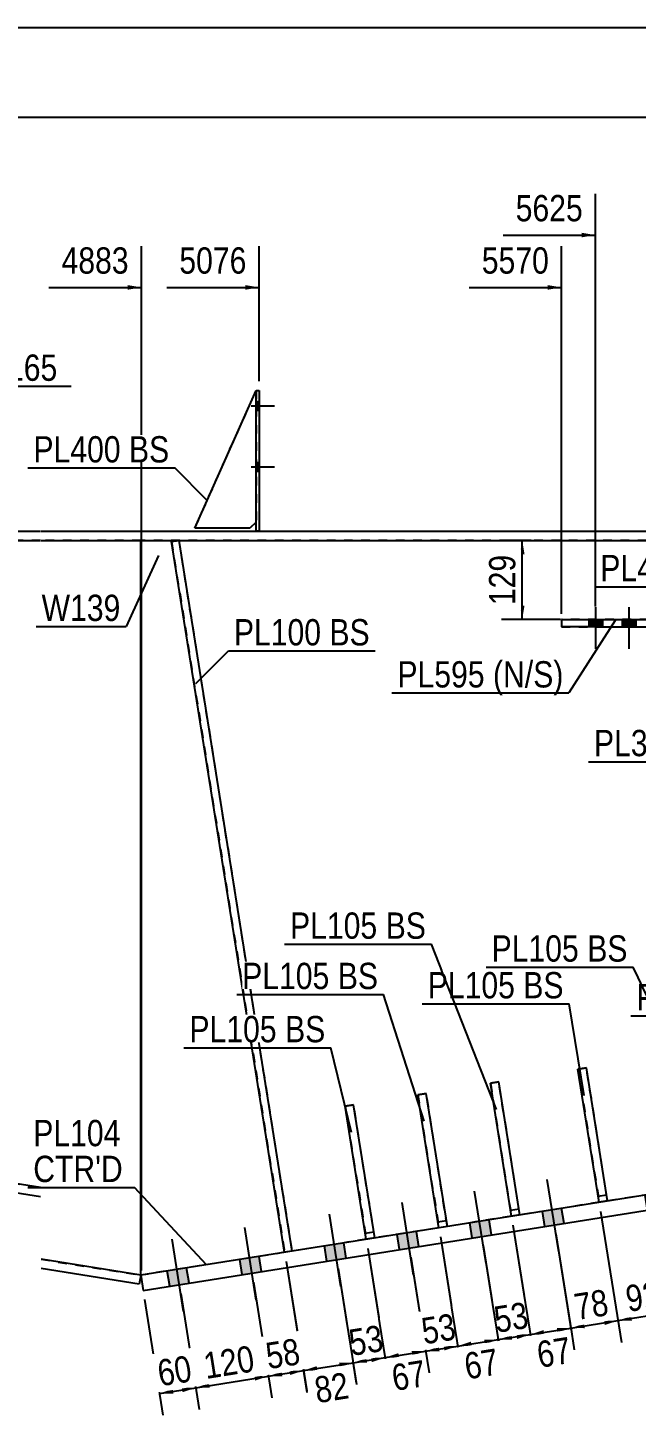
# Model space of a CAD drawing. Header units: millimetres. Extents: x -375 to 28, y -181 to 96.
# Drawn here: x -139.3 to -73.1, y -55.3 to 95.8 of the extents above; entities that cross this region are included whole.
import ezdxf

# ---------------------------------------------------------------- set-up
doc = ezdxf.new("R2010")
doc.units = ezdxf.units.MM
doc.linetypes.add('DXK_LINE_DOT1', pattern=[1.8814, 0.9407, -0.9407])
doc.styles.add('Arial Narrow', font='ARIALN.TTF', dxfattribs={"height": 0.2})

# ---------------------------------------------------------------- blocks, each defined once
blk = doc.blocks.new('Unknown-623466443-1210')
at = {"color": 5, "linetype": 'Continuous'}
blk.add_line((27.91, 95.82), (-372.09, 95.82), dxfattribs=at)
blk = doc.blocks.new('Part-623466443-2091 - 2048')
at = {"color": 2, "linetype": 'Continuous'}
for p, q in [((-177.91, 41), (-167.24, 41)), ((-177.91, 41), (-177.91, 40)), ((-167.14, 41), (-137.95, 41)), ((-137.85, 41), (-27.18, 41)), ((-27.18, 41), (-27.18, 40)), ((-177.91, 40), (-167.24, 40)), ((-167.14, 40), (-137.95, 40)), ((-137.85, 40), (-27.18, 40))]:
    blk.add_line(p, q, dxfattribs=at)
blk = doc.blocks.new('Part-623466443-2693 - 2048')
at = {"color": 7, "linetype": 'DXK_LINE_DOT1'}
for p, q in [((-95.95, -20.21), (-96.87, -20.35)), ((-96.87, -20.35), (-94.57, -34.84)), ((-93.65, -34.69), (-95.95, -20.21))]:
    blk.add_line(p, q, dxfattribs=at)
blk = doc.blocks.new('Part-623466443-9488 - 2048')
at = {"color": 7, "linetype": 'DXK_LINE_DOT1'}
for p, q in [((-121.13, 41.33), (-114.46, 56.33)), ((-115.13, 41.33), (-121.13, 41.33)), ((-114.47, 42), (-115.13, 41.33))]:
    blk.add_line(p, q, dxfattribs=at)
blk = doc.blocks.new('Part-623466443-2118 - 2048')
at = {"color": 2, "linetype": 'Continuous'}
blk.add_line((-197.91, 40), (-197.91, -20), dxfattribs=at)
at = {"color": 7, "linetype": 'DXK_LINE_DOT1'}
for p, q in [((-167.24, 40), (-197.91, 40)), ((-137.95, 40), (-167.14, 40)), ((-127.03, 40), (-137.85, 40)), ((-127.03, -40), (-127.03, 40)), ((-197.91, -20), (-167.24, -24.89)), ((-167.14, -25.8), (-137.95, -30.45)), ((-137.85, -38.27), (-127.03, -40))]:
    blk.add_line(p, q, dxfattribs=at)
blk = doc.blocks.new('Part-623466443-2128 - 2048')
at = {"color": 2, "linetype": 'Continuous'}
for p, q in [((-197.91, -20), (-198.07, -20.99)), ((-167.24, -25.9), (-198.07, -20.99)), ((-167.24, -24.89), (-197.91, -20)), ((-137.95, -30.45), (-167.14, -25.8)), ((-137.95, -31.46), (-167.14, -26.81)), ((-127.03, -40), (-137.85, -38.27)), ((-127.19, -40.99), (-137.85, -39.29)), ((-127.03, -40), (-127.19, -40.99))]:
    blk.add_line(p, q, dxfattribs=at)
blk = doc.blocks.new('Part-623466443-2150 - 2048')
at = {"color": 2, "linetype": 'Continuous'}
for p, q in [((-123.67, 39.87), (-122.88, 40)), ((-111.36, -37.51), (-123.67, 39.87)), ((-122.88, 40), (-110.57, -37.38))]:
    blk.add_line(p, q, dxfattribs=at)
at = {"color": 7, "linetype": 'DXK_LINE_DOT1'}
blk.add_line((-110.57, -37.38), (-111.36, -37.51), dxfattribs=at)
blk = doc.blocks.new('Part-623466443-2172 - 2048')
at = {"color": 7, "linetype": 'DXK_LINE_DOT1'}
for p, q in [((-122.88, 40), (-123.67, 39.87)), ((-123.67, 39.87), (-111.36, -37.51)), ((-122.88, 40), (-110.57, -37.38))]:
    blk.add_line(p, q, dxfattribs=at)
blk = doc.blocks.new('Part-623466443-2276 - 2048')
at = {"color": 2, "linetype": 'Continuous'}
for p, q in [((-15.1, -22.2), (-127.03, -40)), ((-14.84, -23.85), (-15.1, -22.2)), ((-126.77, -41.65), (-14.84, -23.85)), ((-127.03, -40), (-126.77, -41.65))]:
    blk.add_line(p, q, dxfattribs=at)
blk = doc.blocks.new('Part-623466443-2698 - 2048')
at = {"color": 2, "linetype": 'Continuous'}
for p, q in [((-104.78, -21.61), (-103.85, -21.46)), ((-102.47, -36.09), (-104.78, -21.61)), ((-101.55, -35.95), (-103.85, -21.46))]:
    blk.add_line(p, q, dxfattribs=at)
at = {"color": 7, "linetype": 'DXK_LINE_DOT1'}
for p, q in [((-102.58, -35.44), (-101.66, -35.29)), ((-101.55, -35.95), (-102.47, -36.09))]:
    blk.add_line(p, q, dxfattribs=at)
blk = doc.blocks.new('Part-623466443-2398 - 2048')
at = {"color": 2, "linetype": 'Continuous'}
for p, q in [((-114.47, 41), (-114.46, 56.33)), ((-114.46, 56.33), (-114.13, 56.33)), ((-114.13, 56.33), (-114.13, 41))]:
    blk.add_line(p, q, dxfattribs=at)
at = {"color": 7, "linetype": 'DXK_LINE_DOT1'}
blk.add_line((-114.13, 41), (-114.47, 41), dxfattribs=at)
blk = doc.blocks.new('Part-623466443-2683 - 2048')
at = {"color": 7, "linetype": 'DXK_LINE_DOT1'}
for p, q in [((-88.05, -18.95), (-88.97, -19.1)), ((-88.97, -19.1), (-86.67, -33.58)), ((-85.75, -33.44), (-88.05, -18.95))]:
    blk.add_line(p, q, dxfattribs=at)
blk = doc.blocks.new('Part-623466443-2703 - 2048')
at = {"color": 7, "linetype": 'DXK_LINE_DOT1'}
for p, q in [((-103.85, -21.46), (-104.78, -21.61)), ((-104.78, -21.61), (-102.47, -36.09)), ((-101.55, -35.95), (-103.85, -21.46))]:
    blk.add_line(p, q, dxfattribs=at)
blk = doc.blocks.new('Part-623466443-2688 - 2048')
at = {"color": 2, "linetype": 'Continuous'}
for p, q in [((-96.87, -20.35), (-95.95, -20.21)), ((-94.57, -34.84), (-96.87, -20.35)), ((-93.65, -34.69), (-95.95, -20.21))]:
    blk.add_line(p, q, dxfattribs=at)
at = {"color": 7, "linetype": 'DXK_LINE_DOT1'}
for p, q in [((-94.68, -34.18), (-93.75, -34.03)), ((-93.65, -34.69), (-94.57, -34.84))]:
    blk.add_line(p, q, dxfattribs=at)
blk = doc.blocks.new('Part-623466443-2668 - 2048')
at = {"color": 2, "linetype": 'Continuous'}
for p, q in [((-79.43, -17.58), (-78.51, -17.43)), ((-77.12, -32.06), (-79.43, -17.58)), ((-76.2, -31.92), (-78.51, -17.43))]:
    blk.add_line(p, q, dxfattribs=at)
at = {"color": 7, "linetype": 'DXK_LINE_DOT1'}
for p, q in [((-77.23, -31.41), (-76.31, -31.26)), ((-76.2, -31.92), (-77.12, -32.06))]:
    blk.add_line(p, q, dxfattribs=at)
blk = doc.blocks.new('Part-623466443-2673 - 2048')
at = {"color": 7, "linetype": 'DXK_LINE_DOT1'}
for p, q in [((-78.51, -17.43), (-79.43, -17.58)), ((-79.43, -17.58), (-77.12, -32.06)), ((-76.2, -31.92), (-78.51, -17.43))]:
    blk.add_line(p, q, dxfattribs=at)
blk = doc.blocks.new('Part-623466443-2678 - 2048')
at = {"color": 2, "linetype": 'Continuous'}
for p, q in [((-88.97, -19.1), (-88.05, -18.95)), ((-86.67, -33.58), (-88.97, -19.1)), ((-85.75, -33.44), (-88.05, -18.95))]:
    blk.add_line(p, q, dxfattribs=at)
at = {"color": 7, "linetype": 'DXK_LINE_DOT1'}
for p, q in [((-86.78, -32.92), (-85.85, -32.78)), ((-85.75, -33.44), (-86.67, -33.58))]:
    blk.add_line(p, q, dxfattribs=at)
blk = doc.blocks.new('Part-623466443-2779 - 2048')
at = {"color": 2, "linetype": 'Continuous'}
for p, q in [((-81.22, 31.4), (-76.75, 31.4)), ((-81.22, 31.4), (-81.22, 30.6)), ((-76.75, 30.6), (-81.22, 30.6)), ((-76.75, 31.4), (-66.11, 31.4)), ((-76.75, 31.4), (-76.75, 30.6)), ((-76.75, 30.6), (-66.11, 30.6)), ((-66.11, 31.4), (-66.11, 30.6))]:
    blk.add_line(p, q, dxfattribs=at)
at = {"color": 7, "linetype": 'DXK_LINE_DOT1'}
for p, q in [((-66.11, 31.4), (-81.22, 31.4)), ((-81.22, 30.6), (-66.11, 30.6))]:
    blk.add_line(p, q, dxfattribs=at)
blk = doc.blocks.new('Part-623466443-2789 - 2048')
at = {"color": 2, "linetype": 'Continuous'}
for p, q in [((-127.03, -40), (-127.03, 40)), ((-41.83, 39.78), (-41.87, 40))]:
    blk.add_line(p, q, dxfattribs=at)
at = {"color": 7, "linetype": 'DXK_LINE_DOT1'}
for p, q in [((-41.87, 40), (-127.03, 40)), ((-41.83, 39.78), (-31.56, -24.82)), ((-31.56, -24.82), (-39.66, -26.11)), ((-40.58, -26.25), (-47.56, -27.36)), ((-48.48, -27.51), (-55.46, -28.62)), ((-56.38, -28.77), (-65.01, -30.14)), ((-65.93, -30.28), (-76.2, -31.92)), ((-77.12, -32.06), (-85.75, -33.44)), ((-86.67, -33.58), (-93.65, -34.69)), ((-102.47, -36.09), (-110.57, -37.38)), ((-94.57, -34.84), (-101.55, -35.95)), ((-111.36, -37.51), (-127.03, -40))]:
    blk.add_line(p, q, dxfattribs=at)
blk = doc.blocks.new('Bolt-623466443-2791 - 2048')
at = {"linetype": 'Continuous'}
for points in [[(-25.9, -23.92), (-28.01, -24.25), (-27.75, -25.9), (-25.64, -25.57)], [(-25.9, -23.92), (-28.01, -24.25), (-27.75, -25.9), (-25.64, -25.57)], [(-25.9, -23.92), (-28.01, -24.25), (-27.75, -25.9), (-25.64, -25.57)], [(-25.9, -23.92), (-28.01, -24.25), (-27.75, -25.9), (-25.64, -25.57)], [(-18, -22.66), (-20.11, -23), (-19.85, -24.64), (-17.74, -24.31)], [(-18, -22.66), (-20.11, -23), (-19.85, -24.64), (-17.74, -24.31)], [(-18, -22.66), (-20.11, -23), (-19.85, -24.64), (-17.74, -24.31)], [(-18, -22.66), (-20.11, -23), (-19.85, -24.64), (-17.74, -24.31)], [(-35.12, -25.38), (-37.23, -25.72), (-36.96, -27.37), (-34.86, -27.03)], [(-35.12, -25.38), (-37.23, -25.72), (-36.96, -27.37), (-34.86, -27.03)], [(-35.12, -25.38), (-37.23, -25.72), (-36.96, -27.37), (-34.86, -27.03)], [(-35.12, -25.38), (-37.23, -25.72), (-36.96, -27.37), (-34.86, -27.03)], [(-43.02, -26.64), (-45.13, -26.98), (-44.86, -28.62), (-42.76, -28.29)], [(-43.02, -26.64), (-45.13, -26.98), (-44.86, -28.62), (-42.76, -28.29)], [(-43.02, -26.64), (-45.13, -26.98), (-44.86, -28.62), (-42.76, -28.29)], [(-43.02, -26.64), (-45.13, -26.98), (-44.86, -28.62), (-42.76, -28.29)], [(-50.92, -27.9), (-53.03, -28.23), (-52.77, -29.88), (-50.66, -29.54)], [(-50.92, -27.9), (-53.03, -28.23), (-52.77, -29.88), (-50.66, -29.54)], [(-50.92, -27.9), (-53.03, -28.23), (-52.77, -29.88), (-50.66, -29.54)], [(-50.92, -27.9), (-53.03, -28.23), (-52.77, -29.88), (-50.66, -29.54)], [(-58.82, -29.15), (-60.93, -29.49), (-60.67, -31.13), (-58.56, -30.8)], [(-58.82, -29.15), (-60.93, -29.49), (-60.67, -31.13), (-58.56, -30.8)], [(-58.82, -29.15), (-60.93, -29.49), (-60.67, -31.13), (-58.56, -30.8)], [(-58.82, -29.15), (-60.93, -29.49), (-60.67, -31.13), (-58.56, -30.8)], [(-70.01, -30.93), (-72.12, -31.27), (-71.86, -32.91), (-69.75, -32.58)], [(-70.01, -30.93), (-72.12, -31.27), (-71.86, -32.91), (-69.75, -32.58)], [(-70.01, -30.93), (-72.12, -31.27), (-71.86, -32.91), (-69.75, -32.58)], [(-70.01, -30.93), (-72.12, -31.27), (-71.86, -32.91), (-69.75, -32.58)], [(-81.21, -32.71), (-83.31, -33.05), (-83.05, -34.69), (-80.94, -34.36)], [(-81.21, -32.71), (-83.31, -33.05), (-83.05, -34.69), (-80.94, -34.36)], [(-81.21, -32.71), (-83.31, -33.05), (-83.05, -34.69), (-80.94, -34.36)], [(-81.21, -32.71), (-83.31, -33.05), (-83.05, -34.69), (-80.94, -34.36)], [(-89.11, -33.97), (-91.21, -34.3), (-90.95, -35.95), (-88.85, -35.62)], [(-89.11, -33.97), (-91.21, -34.3), (-90.95, -35.95), (-88.85, -35.62)], [(-89.11, -33.97), (-91.21, -34.3), (-90.95, -35.95), (-88.85, -35.62)], [(-89.11, -33.97), (-91.21, -34.3), (-90.95, -35.95), (-88.85, -35.62)], [(-97.01, -35.23), (-99.11, -35.56), (-98.85, -37.21), (-96.75, -36.87)], [(-97.01, -35.23), (-99.11, -35.56), (-98.85, -37.21), (-96.75, -36.87)], [(-97.01, -35.23), (-99.11, -35.56), (-98.85, -37.21), (-96.75, -36.87)], [(-97.01, -35.23), (-99.11, -35.56), (-98.85, -37.21), (-96.75, -36.87)], [(-104.91, -36.48), (-107.02, -36.82), (-106.75, -38.46), (-104.65, -38.13)], [(-104.91, -36.48), (-107.02, -36.82), (-106.75, -38.46), (-104.65, -38.13)], [(-104.91, -36.48), (-107.02, -36.82), (-106.75, -38.46), (-104.65, -38.13)], [(-104.91, -36.48), (-107.02, -36.82), (-106.75, -38.46), (-104.65, -38.13)], [(-122.03, -39.2), (-124.13, -39.54), (-123.87, -41.19), (-121.76, -40.85)], [(-122.03, -39.2), (-124.13, -39.54), (-123.87, -41.19), (-121.76, -40.85)], [(-122.03, -39.2), (-124.13, -39.54), (-123.87, -41.19), (-121.76, -40.85)], [(-122.03, -39.2), (-124.13, -39.54), (-123.87, -41.19), (-121.76, -40.85)], [(-114.13, -37.95), (-116.23, -38.28), (-115.97, -39.93), (-113.86, -39.59)], [(-114.13, -37.95), (-116.23, -38.28), (-115.97, -39.93), (-113.86, -39.59)], [(-114.13, -37.95), (-116.23, -38.28), (-115.97, -39.93), (-113.86, -39.59)], [(-114.13, -37.95), (-116.23, -38.28), (-115.97, -39.93), (-113.86, -39.59)]]:
    blk.add_hatch(color=3, dxfattribs=at).paths.add_polyline_path(points)
at = {"color": 3, "linetype": 'Continuous'}
for p, q in [((-18.32, -27.42), (-19.58, -19.54)), ((-18.32, -27.42), (-19.58, -19.54)), ((-18.32, -27.42), (-19.58, -19.54)), ((-18.32, -27.42), (-19.58, -19.54)), ((-26.22, -28.68), (-27.48, -20.79)), ((-26.22, -28.68), (-27.48, -20.79)), ((-26.22, -28.68), (-27.48, -20.79)), ((-26.22, -28.68), (-27.48, -20.79)), ((-35.44, -30.14), (-36.7, -22.26)), ((-35.44, -30.14), (-36.7, -22.26)), ((-35.44, -30.14), (-36.7, -22.26)), ((-35.44, -30.14), (-36.7, -22.26)), ((-43.34, -31.4), (-44.6, -23.52)), ((-43.34, -31.4), (-44.6, -23.52)), ((-43.34, -31.4), (-44.6, -23.52)), ((-43.34, -31.4), (-44.6, -23.52)), ((-25.64, -25.57), (-25.9, -23.92)), ((-25.64, -25.57), (-25.9, -23.92)), ((-25.64, -25.57), (-25.9, -23.92)), ((-25.64, -25.57), (-25.9, -23.92)), ((-19.85, -24.64), (-20.11, -23)), ((-19.85, -24.64), (-20.11, -23)), ((-19.85, -24.64), (-20.11, -23)), ((-19.85, -24.64), (-20.11, -23)), ((-17.74, -24.31), (-18, -22.66)), ((-17.74, -24.31), (-18, -22.66)), ((-17.74, -24.31), (-18, -22.66)), ((-17.74, -24.31), (-18, -22.66)), ((-51.24, -32.66), (-52.5, -24.77)), ((-51.24, -32.66), (-52.5, -24.77)), ((-51.24, -32.66), (-52.5, -24.77)), ((-51.24, -32.66), (-52.5, -24.77)), ((-34.86, -27.03), (-35.12, -25.38)), ((-34.86, -27.03), (-35.12, -25.38)), ((-34.86, -27.03), (-35.12, -25.38)), ((-34.86, -27.03), (-35.12, -25.38)), ((-27.75, -25.9), (-28.01, -24.25)), ((-27.75, -25.9), (-28.01, -24.25)), ((-27.75, -25.9), (-28.01, -24.25)), ((-27.75, -25.9), (-28.01, -24.25)), ((-59.14, -33.91), (-60.4, -26.03)), ((-59.14, -33.91), (-60.4, -26.03)), ((-59.14, -33.91), (-60.4, -26.03)), ((-59.14, -33.91), (-60.4, -26.03)), ((-44.86, -28.62), (-45.13, -26.98)), ((-44.86, -28.62), (-45.13, -26.98)), ((-44.86, -28.62), (-45.13, -26.98)), ((-44.86, -28.62), (-45.13, -26.98)), ((-42.76, -28.29), (-43.02, -26.64)), ((-42.76, -28.29), (-43.02, -26.64)), ((-42.76, -28.29), (-43.02, -26.64)), ((-42.76, -28.29), (-43.02, -26.64)), ((-36.96, -27.37), (-37.23, -25.72)), ((-36.96, -27.37), (-37.23, -25.72)), ((-36.96, -27.37), (-37.23, -25.72)), ((-36.96, -27.37), (-37.23, -25.72)), ((-70.34, -35.69), (-71.59, -27.81)), ((-70.34, -35.69), (-71.59, -27.81)), ((-70.34, -35.69), (-71.59, -27.81)), ((-70.34, -35.69), (-71.59, -27.81)), ((-52.77, -29.88), (-53.03, -28.23)), ((-52.77, -29.88), (-53.03, -28.23)), ((-52.77, -29.88), (-53.03, -28.23)), ((-52.77, -29.88), (-53.03, -28.23)), ((-50.66, -29.54), (-50.92, -27.9)), ((-50.66, -29.54), (-50.92, -27.9)), ((-50.66, -29.54), (-50.92, -27.9)), ((-50.66, -29.54), (-50.92, -27.9)), ((-81.53, -37.47), (-82.78, -29.59)), ((-81.53, -37.47), (-82.78, -29.59)), ((-81.53, -37.47), (-82.78, -29.59)), ((-81.53, -37.47), (-82.78, -29.59)), ((-60.67, -31.13), (-60.93, -29.49)), ((-60.67, -31.13), (-60.93, -29.49)), ((-60.67, -31.13), (-60.93, -29.49)), ((-60.67, -31.13), (-60.93, -29.49)), ((-58.56, -30.8), (-58.82, -29.15)), ((-58.56, -30.8), (-58.82, -29.15)), ((-58.56, -30.8), (-58.82, -29.15)), ((-58.56, -30.8), (-58.82, -29.15)), ((-89.43, -38.73), (-90.68, -30.85)), ((-89.43, -38.73), (-90.68, -30.85)), ((-89.43, -38.73), (-90.68, -30.85)), ((-89.43, -38.73), (-90.68, -30.85)), ((-71.86, -32.91), (-72.12, -31.27)), ((-71.86, -32.91), (-72.12, -31.27)), ((-71.86, -32.91), (-72.12, -31.27)), ((-71.86, -32.91), (-72.12, -31.27)), ((-69.75, -32.58), (-70.01, -30.93)), ((-69.75, -32.58), (-70.01, -30.93)), ((-69.75, -32.58), (-70.01, -30.93)), ((-69.75, -32.58), (-70.01, -30.93)), ((-97.33, -39.99), (-98.58, -32.1)), ((-97.33, -39.99), (-98.58, -32.1)), ((-97.33, -39.99), (-98.58, -32.1)), ((-97.33, -39.99), (-98.58, -32.1)), ((-83.05, -34.69), (-83.31, -33.05)), ((-83.05, -34.69), (-83.31, -33.05)), ((-83.05, -34.69), (-83.31, -33.05)), ((-83.05, -34.69), (-83.31, -33.05)), ((-80.94, -34.36), (-81.21, -32.71)), ((-80.94, -34.36), (-81.21, -32.71)), ((-80.94, -34.36), (-81.21, -32.71)), ((-80.94, -34.36), (-81.21, -32.71)), ((-105.23, -41.24), (-106.49, -33.36)), ((-105.23, -41.24), (-106.49, -33.36)), ((-105.23, -41.24), (-106.49, -33.36)), ((-105.23, -41.24), (-106.49, -33.36)), ((-90.95, -35.95), (-91.21, -34.3)), ((-90.95, -35.95), (-91.21, -34.3)), ((-90.95, -35.95), (-91.21, -34.3)), ((-90.95, -35.95), (-91.21, -34.3)), ((-88.85, -35.62), (-89.11, -33.97)), ((-88.85, -35.62), (-89.11, -33.97)), ((-88.85, -35.62), (-89.11, -33.97)), ((-88.85, -35.62), (-89.11, -33.97)), ((-122.35, -43.96), (-123.6, -36.08)), ((-122.35, -43.96), (-123.6, -36.08)), ((-122.35, -43.96), (-123.6, -36.08)), ((-122.35, -43.96), (-123.6, -36.08)), ((-114.45, -42.71), (-115.7, -34.82)), ((-114.45, -42.71), (-115.7, -34.82)), ((-114.45, -42.71), (-115.7, -34.82)), ((-114.45, -42.71), (-115.7, -34.82)), ((-98.85, -37.21), (-99.11, -35.56)), ((-98.85, -37.21), (-99.11, -35.56)), ((-98.85, -37.21), (-99.11, -35.56)), ((-98.85, -37.21), (-99.11, -35.56)), ((-96.75, -36.87), (-97.01, -35.23)), ((-96.75, -36.87), (-97.01, -35.23)), ((-96.75, -36.87), (-97.01, -35.23)), ((-96.75, -36.87), (-97.01, -35.23)), ((-106.75, -38.46), (-107.02, -36.82)), ((-106.75, -38.46), (-107.02, -36.82)), ((-106.75, -38.46), (-107.02, -36.82)), ((-106.75, -38.46), (-107.02, -36.82)), ((-104.65, -38.13), (-104.91, -36.48)), ((-104.65, -38.13), (-104.91, -36.48)), ((-104.65, -38.13), (-104.91, -36.48)), ((-104.65, -38.13), (-104.91, -36.48)), ((-121.76, -40.85), (-122.03, -39.2)), ((-121.76, -40.85), (-122.03, -39.2)), ((-121.76, -40.85), (-122.03, -39.2)), ((-121.76, -40.85), (-122.03, -39.2)), ((-115.97, -39.93), (-116.23, -38.28)), ((-115.97, -39.93), (-116.23, -38.28)), ((-115.97, -39.93), (-116.23, -38.28)), ((-115.97, -39.93), (-116.23, -38.28)), ((-113.86, -39.59), (-114.13, -37.95)), ((-113.86, -39.59), (-114.13, -37.95)), ((-113.86, -39.59), (-114.13, -37.95)), ((-113.86, -39.59), (-114.13, -37.95)), ((-123.87, -41.19), (-124.13, -39.54)), ((-123.87, -41.19), (-124.13, -39.54)), ((-123.87, -41.19), (-124.13, -39.54)), ((-123.87, -41.19), (-124.13, -39.54))]:
    blk.add_line(p, q, dxfattribs=at)
blk = doc.blocks.new('Bolt-623466443-2794 - 2048')
at = {"linetype": 'Continuous'}
for points in [[(-114.13, 54.2), (-114.13, 55.13), (-114.46, 55.13), (-114.46, 54.2)], [(-114.13, 54.2), (-114.13, 55.13), (-114.46, 55.13), (-114.46, 54.2)], [(-114.13, 54.2), (-114.13, 55.13), (-114.46, 55.13), (-114.46, 54.2)], [(-114.13, 47.53), (-114.13, 48.47), (-114.47, 48.47), (-114.47, 47.53)], [(-114.13, 47.53), (-114.13, 48.47), (-114.47, 48.47), (-114.47, 47.53)], [(-114.13, 47.53), (-114.13, 48.47), (-114.47, 48.47), (-114.47, 47.53)]]:
    blk.add_hatch(color=3, dxfattribs=at).paths.add_polyline_path(points)
at = {"color": 3, "linetype": 'Continuous'}
for p, q in [((-115, 54.67), (-112.46, 54.67)), ((-115, 54.67), (-112.46, 54.67)), ((-115, 54.67), (-112.46, 54.67)), ((-114.46, 55.13), (-114.13, 55.13)), ((-114.46, 55.13), (-114.13, 55.13)), ((-114.46, 55.13), (-114.13, 55.13)), ((-114.46, 54.2), (-114.13, 54.2)), ((-114.46, 54.2), (-114.13, 54.2)), ((-114.46, 54.2), (-114.13, 54.2)), ((-114.47, 48.47), (-114.13, 48.47)), ((-114.47, 48.47), (-114.13, 48.47)), ((-114.47, 48.47), (-114.13, 48.47)), ((-115, 48), (-112.47, 48)), ((-115, 48), (-112.47, 48)), ((-115, 48), (-112.47, 48)), ((-114.47, 47.53), (-114.13, 47.53)), ((-114.47, 47.53), (-114.13, 47.53)), ((-114.47, 47.53), (-114.13, 47.53))]:
    blk.add_line(p, q, dxfattribs=at)
blk = doc.blocks.new('Bolt-623466443-2797 - 2048')
at = {"linetype": 'Continuous'}
for points in [[(-76.79, 31.4), (-78.26, 31.4), (-78.26, 30.6), (-76.79, 30.6)], [(-73.15, 31.4), (-74.61, 31.4), (-74.61, 30.6), (-73.15, 30.6)]]:
    blk.add_hatch(color=3, dxfattribs=at).paths.add_polyline_path(points)
at = {"color": 3, "linetype": 'Continuous'}
for p, q in [((-77.53, 32.73), (-77.53, 28.2)), ((-73.88, 32.73), (-73.88, 28.2)), ((-78.26, 31.4), (-78.26, 30.6)), ((-76.79, 31.4), (-76.79, 30.6)), ((-74.61, 31.4), (-74.61, 30.6)), ((-73.15, 31.4), (-73.15, 30.6))]:
    blk.add_line(p, q, dxfattribs=at)
blk = doc.blocks.new('Part-623466443-9474 - 2048')
at = {"color": 2, "linetype": 'Continuous'}
for p, q in [((-121.13, 41.33), (-114.46, 56.33)), ((-115.13, 41.33), (-121.13, 41.33)), ((-114.47, 42), (-115.13, 41.33))]:
    blk.add_line(p, q, dxfattribs=at)
at = {"color": 7, "linetype": 'DXK_LINE_DOT1'}
blk.add_line((-114.46, 56.33), (-114.47, 42), dxfattribs=at)
blk = doc.blocks.new('StraightDimension-623466443-2929 - 2048')
at = {"linetype": 'Continuous'}
for points in [[(-102.39, -49.54), (-103.91, -49.53), (-102.47, -49.05)], [(-101.94, -48.96), (-100.42, -48.98), (-101.87, -49.46)]]:
    blk.add_hatch(color=7, dxfattribs=at).paths.add_polyline_path(points)
at = {"color": 7, "linetype": 'Continuous'}
for p, q in [((-102.32, -37.08), (-100.05, -51.35)), ((-105.54, -39.28), (-103.54, -51.9)), ((-103.91, -49.53), (-100.42, -48.98))]:
    blk.add_line(p, q, dxfattribs=at)
at = {"color": 0}
blk.add_wipeout([(-99.79, -48.72), (-100.45, -44.58), (-105.25, -45.34), (-104.59, -49.49)], dxfattribs=at)
at = {"color": 3, "style": 'Arial Narrow'}
blk.add_text('53', height=2.863, rotation=9.0355, dxfattribs=at).set_placement((-104.09, -48.8))
blk = doc.blocks.new('StraightDimension-623466443-2942 - 2048')
at = {"linetype": 'Continuous'}
for points in [[(-105.43, -49.52), (-103.91, -49.53), (-105.36, -50.01)], [(-107.79, -50.4), (-109.31, -50.39), (-107.87, -49.91)]]:
    blk.add_hatch(color=7, dxfattribs=at).paths.add_polyline_path(points)
at = {"color": 7, "linetype": 'Continuous'}
for p, q in [((-111.2, -38.5), (-108.96, -52.61)), ((-105.54, -39.28), (-103.56, -51.75)), ((-109.31, -50.39), (-103.91, -49.53))]:
    blk.add_line(p, q, dxfattribs=at)
at = {"color": 0}
blk.add_wipeout([(-103.53, -53.87), (-104.19, -49.73), (-108.99, -50.49), (-108.33, -54.64)], dxfattribs=at)
at = {"color": 3, "style": 'Arial Narrow'}
blk.add_text('82', height=2.863, rotation=9.0355, dxfattribs=at).set_placement((-107.83, -53.95))
blk = doc.blocks.new('StraightDimension-623466443-2914 - 2048')
at = {"linetype": 'Continuous'}
for points in [[(-114.65, -50.99), (-113.13, -51), (-114.57, -51.48)], [(-119.51, -52.26), (-121.03, -52.25), (-119.59, -51.77)]]:
    blk.add_hatch(color=7, dxfattribs=at).paths.add_polyline_path(points)
at = {"color": 7, "linetype": 'Continuous'}
for p, q in [((-114.76, -40.75), (-112.75, -53.37)), ((-122.66, -42.01), (-120.65, -54.62)), ((-121.03, -52.25), (-113.13, -51))]:
    blk.add_line(p, q, dxfattribs=at)
at = {"color": 0}
blk.add_wipeout([(-113.8, -50.95), (-114.46, -46.8), (-121.07, -47.85), (-120.41, -52)], dxfattribs=at)
at = {"color": 3, "style": 'Arial Narrow'}
blk.add_text('120', height=2.863, rotation=9.0355, dxfattribs=at).set_placement((-119.91, -51.31))
blk = doc.blocks.new('StraightDimension-623466443-2955 - 2048')
at = {"linetype": 'Continuous'}
for points in [[(-111.61, -51.01), (-113.13, -51), (-111.69, -50.51)], [(-110.83, -50.38), (-109.31, -50.39), (-110.75, -50.87)]]:
    blk.add_hatch(color=7, dxfattribs=at).paths.add_polyline_path(points)
at = {"color": 7, "linetype": 'Continuous'}
for p, q in [((-111.2, -38.5), (-108.94, -52.76)), ((-114.76, -40.75), (-112.75, -53.37)), ((-113.13, -51), (-109.31, -50.39))]:
    blk.add_line(p, q, dxfattribs=at)
at = {"color": 0}
blk.add_wipeout([(-108.85, -50.16), (-109.51, -46.02), (-114.3, -46.78), (-113.64, -50.93)], dxfattribs=at)
at = {"color": 3, "style": 'Arial Narrow'}
blk.add_text('58', height=2.863, rotation=9.0355, dxfattribs=at).set_placement((-113.14, -50.24))
blk = doc.blocks.new('StraightDimension-623466443-2968 - 2048')
at = {"linetype": 'Continuous'}
for points in [[(-97.53, -48.26), (-96.01, -48.27), (-97.45, -48.76)], [(-98.9, -48.99), (-100.42, -48.98), (-98.98, -48.49)]]:
    blk.add_hatch(color=7, dxfattribs=at).paths.add_polyline_path(points)
at = {"color": 7, "linetype": 'Continuous'}
for p, q in [((-102.32, -37.08), (-100.07, -51.2)), ((-97.64, -38.03), (-95.66, -50.5)), ((-100.42, -48.98), (-96.01, -48.27))]:
    blk.add_line(p, q, dxfattribs=at)
at = {"color": 0}
blk.add_wipeout([(-95.14, -52.54), (-95.8, -48.39), (-100.59, -49.15), (-99.93, -53.3)], dxfattribs=at)
at = {"color": 3, "style": 'Arial Narrow'}
blk.add_text('67', height=2.863, rotation=9.0355, dxfattribs=at).set_placement((-99.43, -52.62))
blk = doc.blocks.new('StraightDimension-623466443-2923 - 2048')
at = {"linetype": 'Continuous'}
for points in [[(-123.46, -52.89), (-124.98, -52.88), (-123.54, -52.4)], [(-122.55, -52.24), (-121.03, -52.25), (-122.47, -52.74)]]:
    blk.add_hatch(color=7, dxfattribs=at).paths.add_polyline_path(points)
at = {"color": 7, "linetype": 'Continuous'}
for p, q in [((-122.66, -42.01), (-120.65, -54.62)), ((-126.61, -42.63), (-124.61, -55.25)), ((-124.98, -52.88), (-121.03, -52.25))]:
    blk.add_line(p, q, dxfattribs=at)
at = {"color": 0}
blk.add_wipeout([(-120.63, -52.04), (-121.29, -47.89), (-126.09, -48.65), (-125.43, -52.8)], dxfattribs=at)
at = {"color": 3, "style": 'Arial Narrow'}
blk.add_text('60', height=2.863, rotation=9.0355, dxfattribs=at).set_placement((-124.93, -52.11))
blk = doc.blocks.new('StraightDimension-623466443-2981 - 2048')
at = {"linetype": 'Continuous'}
for points in [[(-94.49, -48.29), (-96.01, -48.27), (-94.57, -47.79)], [(-94.04, -47.71), (-92.52, -47.72), (-93.97, -48.2)]]:
    blk.add_hatch(color=7, dxfattribs=at).paths.add_polyline_path(points)
at = {"color": 7, "linetype": 'Continuous'}
for p, q in [((-94.41, -35.83), (-92.15, -50.09)), ((-97.64, -38.03), (-95.64, -50.64)), ((-96.01, -48.27), (-92.52, -47.72))]:
    blk.add_line(p, q, dxfattribs=at)
at = {"color": 0}
blk.add_wipeout([(-91.89, -47.47), (-92.55, -43.32), (-97.35, -44.08), (-96.69, -48.23)], dxfattribs=at)
at = {"color": 3, "style": 'Arial Narrow'}
blk.add_text('53', height=2.863, rotation=9.0355, dxfattribs=at).set_placement((-96.19, -47.54))
blk = doc.blocks.new('StraightDimension-623466443-2994 - 2048')
at = {"linetype": 'Continuous'}
for points in [[(-86.59, -47.03), (-88.11, -47.02), (-86.67, -46.54)], [(-86.14, -46.45), (-84.62, -46.46), (-86.06, -46.95)]]:
    blk.add_hatch(color=7, dxfattribs=at).paths.add_polyline_path(points)
at = {"color": 7, "linetype": 'Continuous'}
for p, q in [((-86.51, -34.57), (-84.25, -48.83)), ((-89.74, -36.77), (-87.74, -49.39)), ((-88.11, -47.02), (-84.62, -46.46))]:
    blk.add_line(p, q, dxfattribs=at)
at = {"color": 0}
blk.add_wipeout([(-83.99, -46.21), (-84.65, -42.06), (-89.45, -42.83), (-88.79, -46.97)], dxfattribs=at)
at = {"color": 3, "style": 'Arial Narrow'}
blk.add_text('53', height=2.863, rotation=9.0355, dxfattribs=at).set_placement((-88.29, -46.29))
blk = doc.blocks.new('StraightDimension-623466443-3007 - 2048')
at = {"linetype": 'Continuous'}
for points in [[(-91, -47.73), (-92.52, -47.72), (-91.08, -47.24)], [(-89.63, -47.01), (-88.11, -47.02), (-89.55, -47.5)]]:
    blk.add_hatch(color=7, dxfattribs=at).paths.add_polyline_path(points)
at = {"color": 7, "linetype": 'Continuous'}
for p, q in [((-94.41, -35.83), (-92.17, -49.94)), ((-89.74, -36.77), (-87.76, -49.24)), ((-92.52, -47.72), (-88.11, -47.02))]:
    blk.add_line(p, q, dxfattribs=at)
at = {"color": 0}
blk.add_wipeout([(-87.24, -51.28), (-87.9, -47.14), (-92.69, -47.9), (-92.03, -52.05)], dxfattribs=at)
at = {"color": 3, "style": 'Arial Narrow'}
blk.add_text('67', height=2.863, rotation=9.0355, dxfattribs=at).set_placement((-91.53, -51.36))
blk = doc.blocks.new('StraightDimension-623466443-3020 - 2048')
at = {"linetype": 'Continuous'}
for points in [[(-83.1, -46.47), (-84.62, -46.46), (-83.18, -45.98)], [(-81.73, -45.75), (-80.21, -45.76), (-81.65, -46.24)]]:
    blk.add_hatch(color=7, dxfattribs=at).paths.add_polyline_path(points)
at = {"color": 7, "linetype": 'Continuous'}
for p, q in [((-86.51, -34.57), (-84.27, -48.69)), ((-81.84, -35.51), (-79.86, -47.98)), ((-84.62, -46.46), (-80.21, -45.76))]:
    blk.add_line(p, q, dxfattribs=at)
at = {"color": 0}
blk.add_wipeout([(-79.34, -50.03), (-80, -45.88), (-84.79, -46.64), (-84.13, -50.79)], dxfattribs=at)
at = {"color": 3, "style": 'Arial Narrow'}
blk.add_text('67', height=2.863, rotation=9.0355, dxfattribs=at).set_placement((-83.63, -50.1))
blk = doc.blocks.new('StraightDimension-623466443-21580 - 2048')
at = {"linetype": 'Continuous'}
for points in [[(-85.75, 38.5), (-85.5, 40), (-85.25, 38.5)], [(-85.25, 32.9), (-85.5, 31.4), (-85.75, 32.9)]]:
    blk.add_hatch(color=7, dxfattribs=at).paths.add_polyline_path(points)
at = {"color": 7, "linetype": 'Continuous'}
for p, q in [((-84.53, 40), (-87.75, 40)), ((-85.5, 31.4), (-85.5, 40)), ((-81.33, 31.4), (-87.75, 31.4))]:
    blk.add_line(p, q, dxfattribs=at)
at = {"color": 0}
blk.add_wipeout([(-85.65, 39.04), (-89.85, 39.04), (-89.85, 32.36), (-85.65, 32.36)], dxfattribs=at)
at = {"color": 3, "style": 'Arial Narrow'}
blk.add_text('129', height=2.863, rotation=90.0002, dxfattribs=at).set_placement((-86.25, 32.96))
blk = doc.blocks.new('StraightDimension-623466443-3033 - 2048')
at = {"linetype": 'Continuous'}
for points in [[(-78.69, -45.77), (-80.21, -45.76), (-78.77, -45.28)], [(-76.6, -44.93), (-75.08, -44.95), (-76.52, -45.43)]]:
    blk.add_hatch(color=7, dxfattribs=at).paths.add_polyline_path(points)
at = {"color": 7, "linetype": 'Continuous'}
for p, q in [((-76.97, -33.05), (-74.7, -47.32)), ((-81.84, -35.51), (-79.83, -48.13)), ((-80.21, -45.76), (-75.08, -44.95))]:
    blk.add_line(p, q, dxfattribs=at)
at = {"color": 0}
blk.add_wipeout([(-75.27, -44.82), (-75.93, -40.68), (-80.72, -41.44), (-80.07, -45.59)], dxfattribs=at)
at = {"color": 3, "style": 'Arial Narrow'}
blk.add_text('78', height=2.863, rotation=9.0355, dxfattribs=at).set_placement((-79.57, -44.9))
blk = doc.blocks.new('StraightDimension-623466443-3191 - 2048')
at = {"linetype": 'Continuous'}
for points in [[(-73.56, -44.96), (-75.08, -44.95), (-73.63, -44.46)], [(-70.54, -43.97), (-69.02, -43.98), (-70.46, -44.46)]]:
    blk.add_hatch(color=7, dxfattribs=at).paths.add_polyline_path(points)
at = {"color": 7, "linetype": 'Continuous'}
for p, q in [((-76.97, -33.05), (-74.7, -47.32)), ((-70.65, -33.73), (-68.64, -46.35)), ((-75.08, -44.95), (-69.02, -43.98))]:
    blk.add_line(p, q, dxfattribs=at)
at = {"color": 0}
blk.add_wipeout([(-69.67, -43.93), (-70.33, -39.79), (-75.13, -40.55), (-74.47, -44.7)], dxfattribs=at)
at = {"color": 3, "style": 'Arial Narrow'}
blk.add_text('92', height=2.863, rotation=9.0355, dxfattribs=at).set_placement((-73.97, -44.01))
blk = doc.blocks.new('StraightDimension-623466443-3392 - 2048')
at = {"color": 7, "linetype": 'Continuous'}
blk.add_line((-326.82, 86.07), (-14.84, 86.07), dxfattribs=at)
blk = doc.blocks.new('StraightDimension-623466443-21389 - 2048')
at = {"linetype": 'Continuous'}
blk.add_hatch(color=7, dxfattribs=at).paths.add_polyline_path([(-79.03, 73.5), (-77.53, 73.25), (-79.03, 73)])
at = {"color": 7, "linetype": 'Continuous'}
for p, q in [((-77.53, 32.8), (-77.53, 77.75)), ((-87.59, 73.25), (-77.53, 73.25))]:
    blk.add_line(p, q, dxfattribs=at)
at = {"color": 0}
blk.add_wipeout([(-78.3, 74.15), (-78.3, 78.35), (-86.81, 78.35), (-86.81, 74.15)], dxfattribs=at)
at = {"color": 3, "style": 'Arial Narrow'}
blk.add_text('5625', height=2.863, dxfattribs=at).set_placement((-86.21, 74.75))
blk = doc.blocks.new('StraightDimension-623466443-21390 - 2048')
at = {"linetype": 'Continuous'}
blk.add_hatch(color=7, dxfattribs=at).paths.add_polyline_path([(-82.72, 67.8), (-81.22, 67.55), (-82.72, 67.3)])
at = {"color": 7, "linetype": 'Continuous'}
for p, q in [((-81.22, 32), (-81.22, 72.05)), ((-91.28, 67.55), (-81.22, 67.55))]:
    blk.add_line(p, q, dxfattribs=at)
at = {"color": 0}
blk.add_wipeout([(-81.99, 68.45), (-81.99, 72.65), (-90.5, 72.65), (-90.5, 68.45)], dxfattribs=at)
at = {"color": 3, "style": 'Arial Narrow'}
blk.add_text('5570', height=2.863, dxfattribs=at).set_placement((-89.9, 69.05))
blk = doc.blocks.new('StraightDimension-623466443-21391 - 2048')
at = {"linetype": 'Continuous'}
blk.add_hatch(color=7, dxfattribs=at).paths.add_polyline_path([(-115.63, 67.8), (-114.13, 67.55), (-115.63, 67.3)])
at = {"color": 7, "linetype": 'Continuous'}
for p, q in [((-114.13, 57.33), (-114.13, 72.05)), ((-124.19, 67.55), (-114.13, 67.55))]:
    blk.add_line(p, q, dxfattribs=at)
at = {"color": 0}
blk.add_wipeout([(-114.91, 68.45), (-114.91, 72.65), (-123.42, 72.65), (-123.42, 68.45)], dxfattribs=at)
at = {"color": 3, "style": 'Arial Narrow'}
blk.add_text('5076', height=2.863, dxfattribs=at).set_placement((-122.82, 69.05))
blk = doc.blocks.new('StraightDimension-623466443-21392 - 2048')
at = {"linetype": 'Continuous'}
blk.add_hatch(color=7, dxfattribs=at).paths.add_polyline_path([(-128.45, 67.8), (-126.95, 67.55), (-128.45, 67.3)])
at = {"color": 7, "linetype": 'Continuous'}
for p, q in [((-126.95, -39.48), (-126.95, 72.05)), ((-137.02, 67.55), (-126.95, 67.55))]:
    blk.add_line(p, q, dxfattribs=at)
at = {"color": 0}
blk.add_wipeout([(-127.73, 68.45), (-127.73, 72.65), (-136.24, 72.65), (-136.24, 68.45)], dxfattribs=at)
at = {"color": 3, "style": 'Arial Narrow'}
blk.add_text('4883', height=2.863, dxfattribs=at).set_placement((-135.64, 69.05))
blk = doc.blocks.new('MarkSet-623466443-9747 - 2048')
at = {"color": 0}
for points in [[(-67.49, 35.56), (-67.49, 38.56), (-77, 38.56), (-77, 35.56)], [(-62.21, 35.56), (-62.21, 38.56), (-66.59, 38.56), (-66.59, 35.56)]]:
    blk.add_wipeout(points, dxfattribs=at)
for points in [[(-67.49, 35.56), (-67.49, 38.56), (-77, 38.56), (-77, 35.56)], [(-62.21, 35.56), (-62.21, 38.56), (-66.59, 38.56), (-66.59, 35.56)]]:
    blk.add_wipeout(points, dxfattribs=at)
at = {"color": 7, "linetype": 'Continuous'}
for p in [(-58.61, 44.35), (-77.6, 34.96)]:
    blk.add_line(p, (-61.61, 34.96), dxfattribs=at)
at = {"color": 3, "style": 'Arial Narrow'}
for s, p in [('PL400', (-77, 35.56)), ('BS', (-66.59, 35.56))]:
    blk.add_text(s, height=2.863, dxfattribs=at).set_placement(p)
blk = doc.blocks.new('Mark-623466443-2272 - 2048')
at = {"color": 7, "linetype": 'Continuous'}
blk.add_line((-119.87, -38.86), (-127.71, -30.46), dxfattribs=at)
at = {"color": 0}
for points in [[(-129.21, -25.96), (-129.21, -22.96), (-138.72, -22.96), (-138.72, -25.96)], [(-128.96, -29.86), (-128.96, -26.86), (-138.72, -26.86), (-138.72, -29.86)]]:
    blk.add_wipeout(points, dxfattribs=at)
for points in [[(-129.21, -25.96), (-129.21, -22.96), (-138.72, -22.96), (-138.72, -25.96)], [(-128.96, -29.86), (-128.96, -26.86), (-138.72, -26.86), (-138.72, -29.86)]]:
    blk.add_wipeout(points, dxfattribs=at)
at = {"color": 7, "linetype": 'Continuous'}
blk.add_line((-139.32, -30.46), (-127.71, -30.46), dxfattribs=at)
at = {"color": 3, "style": 'Arial Narrow'}
blk.add_text('PL104', height=2.863, dxfattribs=at).set_placement((-138.72, -25.96))
at = {"color": 1, "style": 'Arial Narrow'}
blk.add_text("CTR'D", height=2.863, dxfattribs=at).set_placement((-138.72, -29.86))
blk = doc.blocks.new('MarkSet-623466443-3714 - 2048')
at = {"color": 0}
for points in [[(-63.57, -11.15), (-63.57, -8.15), (-73.07, -8.15), (-73.07, -11.15)], [(-58.29, -11.15), (-58.29, -8.15), (-62.67, -8.15), (-62.67, -11.15)]]:
    blk.add_wipeout(points, dxfattribs=at)
for points in [[(-63.57, -11.15), (-63.57, -8.15), (-73.07, -8.15), (-73.07, -11.15)], [(-58.29, -11.15), (-58.29, -8.15), (-62.67, -8.15), (-62.67, -11.15)]]:
    blk.add_wipeout(points, dxfattribs=at)
at = {"color": 7, "linetype": 'Continuous'}
for p in [(-73.67, -11.75), (-58.01, -17.15)]:
    blk.add_line(p, (-57.69, -11.75), dxfattribs=at)
at = {"color": 3, "style": 'Arial Narrow'}
for s, p in [('PL105', (-73.07, -11.15)), ('BS', (-62.67, -11.15))]:
    blk.add_text(s, height=2.863, dxfattribs=at).set_placement(p)
blk = doc.blocks.new('Mark-623466443-2384 - 2048')
at = {"color": 0}
blk.add_wipeout([(-136.08, 57.38), (-136.08, 60.38), (-145.59, 60.38), (-145.59, 57.38)], dxfattribs=at)
blk.add_wipeout([(-136.08, 57.38), (-136.08, 60.38), (-145.59, 60.38), (-145.59, 57.38)], dxfattribs=at)
at = {"color": 7, "linetype": 'Continuous'}
for p, q in [((-149.72, 53.25), (-146.19, 56.78)), ((-146.19, 56.78), (-134.58, 56.78))]:
    blk.add_line(p, q, dxfattribs=at)
at = {"color": 3, "style": 'Arial Narrow'}
blk.add_text('PL165', height=2.863, dxfattribs=at).set_placement((-145.59, 57.38))
blk = doc.blocks.new('MarkSet-623466443-3655 - 2048')
at = {"color": 0}
for points in [[(-107.38, 28.57), (-107.38, 31.57), (-116.88, 31.57), (-116.88, 28.57)], [(-102.1, 28.57), (-102.1, 31.57), (-106.48, 31.57), (-106.48, 28.57)]]:
    blk.add_wipeout(points, dxfattribs=at)
for points in [[(-107.38, 28.57), (-107.38, 31.57), (-116.88, 31.57), (-116.88, 28.57)], [(-102.1, 28.57), (-102.1, 31.57), (-106.48, 31.57), (-106.48, 28.57)]]:
    blk.add_wipeout(points, dxfattribs=at)
at = {"color": 7, "linetype": 'Continuous'}
for p, q in [((-121.02, 24.44), (-117.48, 27.97)), ((-117.48, 27.97), (-101.5, 27.97))]:
    blk.add_line(p, q, dxfattribs=at)
at = {"color": 3, "style": 'Arial Narrow'}
for s, p in [('PL100', (-116.88, 28.57)), ('BS', (-106.48, 28.57))]:
    blk.add_text(s, height=2.863, dxfattribs=at).set_placement(p)
blk = doc.blocks.new('Mark-623466443-2465 - 2048')
at = {"color": 0}
for points in [[(-68.19, 16.51), (-68.19, 19.51), (-77.69, 19.51), (-77.69, 16.51)], [(-59.63, 16.51), (-59.63, 19.51), (-67.29, 19.51), (-67.29, 16.51)]]:
    blk.add_wipeout(points, dxfattribs=at)
for points in [[(-68.19, 16.51), (-68.19, 19.51), (-77.69, 19.51), (-77.69, 16.51)], [(-59.63, 16.51), (-59.63, 19.51), (-67.29, 19.51), (-67.29, 16.51)]]:
    blk.add_wipeout(points, dxfattribs=at)
at = {"color": 7, "linetype": 'Continuous'}
for p in [(-55.45, 31.03), (-78.29, 15.91)]:
    blk.add_line(p, (-59.03, 15.91), dxfattribs=at)
at = {"color": 3, "style": 'Arial Narrow'}
for s, p in [('PL399', (-77.69, 16.51)), ('(N/', (-67.29, 16.51)), ('S)', (-62.91, 16.51))]:
    blk.add_text(s, height=2.863, dxfattribs=at).set_placement(p)
blk = doc.blocks.new('Mark-623466443-2775 - 2048')
at = {"color": 0}
for points in [[(-89.58, 23.99), (-89.58, 26.99), (-99.08, 26.99), (-99.08, 23.99)], [(-81.01, 23.99), (-81.01, 26.99), (-88.68, 26.99), (-88.68, 23.99)]]:
    blk.add_wipeout(points, dxfattribs=at)
for points in [[(-89.58, 23.99), (-89.58, 26.99), (-99.08, 26.99), (-99.08, 23.99)], [(-81.01, 23.99), (-81.01, 26.99), (-88.68, 26.99), (-88.68, 23.99)]]:
    blk.add_wipeout(points, dxfattribs=at)
at = {"color": 7, "linetype": 'Continuous'}
for p in [(-75.4, 31.28), (-99.68, 23.39)]:
    blk.add_line(p, (-80.41, 23.39), dxfattribs=at)
at = {"color": 3, "style": 'Arial Narrow'}
for s, p in [('PL595', (-99.08, 23.99)), ('(N/', (-88.68, 23.99)), ('S)', (-84.3, 23.99))]:
    blk.add_text(s, height=2.863, dxfattribs=at).set_placement(p)
blk = doc.blocks.new('Mark-623466443-2785 - 2048')
at = {"color": 0}
blk.add_wipeout([(-129.22, 31.23), (-129.22, 34.23), (-137.81, 34.23), (-137.81, 31.23)], dxfattribs=at)
blk.add_wipeout([(-129.22, 31.23), (-129.22, 34.23), (-137.81, 34.23), (-137.81, 31.23)], dxfattribs=at)
at = {"color": 7, "linetype": 'Continuous'}
for p in [(-125.08, 38.36), (-138.41, 30.63)]:
    blk.add_line(p, (-128.62, 30.63), dxfattribs=at)
at = {"color": 3, "style": 'Arial Narrow'}
blk.add_text('W139', height=2.863, dxfattribs=at).set_placement((-137.81, 31.23))
blk = doc.blocks.new('MarkSet-623466443-3813 - 2048')
at = {"color": 0}
for points in [[(-112.21, -14.64), (-112.21, -11.64), (-121.72, -11.64), (-121.72, -14.64)], [(-106.93, -14.64), (-106.93, -11.64), (-111.31, -11.64), (-111.31, -14.64)]]:
    blk.add_wipeout(points, dxfattribs=at)
for points in [[(-112.21, -14.64), (-112.21, -11.64), (-121.72, -11.64), (-121.72, -14.64)], [(-106.93, -14.64), (-106.93, -11.64), (-111.31, -11.64), (-111.31, -14.64)]]:
    blk.add_wipeout(points, dxfattribs=at)
at = {"color": 7, "linetype": 'Continuous'}
for p in [(-122.32, -15.24), (-104.1, -24.48)]:
    blk.add_line(p, (-106.33, -15.24), dxfattribs=at)
at = {"color": 3, "style": 'Arial Narrow'}
for s, p in [('PL105', (-121.72, -14.64)), ('BS', (-111.31, -14.64))]:
    blk.add_text(s, height=2.863, dxfattribs=at).set_placement(p)
blk = doc.blocks.new('MarkSet-623466443-3720 - 2048')
at = {"color": 0}
for points in [[(-79.32, -5.86), (-79.32, -2.86), (-88.83, -2.86), (-88.83, -5.86)], [(-74.04, -5.86), (-74.04, -2.86), (-78.42, -2.86), (-78.42, -5.86)]]:
    blk.add_wipeout(points, dxfattribs=at)
for points in [[(-79.32, -5.86), (-79.32, -2.86), (-88.83, -2.86), (-88.83, -5.86)], [(-74.04, -5.86), (-74.04, -2.86), (-78.42, -2.86), (-78.42, -5.86)]]:
    blk.add_wipeout(points, dxfattribs=at)
at = {"color": 7, "linetype": 'Continuous'}
for p in [(-89.43, -6.46), (-67.55, -18.67)]:
    blk.add_line(p, (-73.44, -6.46), dxfattribs=at)
at = {"color": 3, "style": 'Arial Narrow'}
for s, p in [('PL105', (-88.83, -5.86)), ('BS', (-78.42, -5.86))]:
    blk.add_text(s, height=2.863, dxfattribs=at).set_placement(p)
blk = doc.blocks.new('MarkSet-623466443-3726 - 2048')
at = {"color": 0}
for points in [[(-86.28, -9.86), (-86.28, -6.86), (-95.78, -6.86), (-95.78, -9.86)], [(-80.99, -9.86), (-80.99, -6.86), (-85.38, -6.86), (-85.38, -9.86)]]:
    blk.add_wipeout(points, dxfattribs=at)
for points in [[(-86.28, -9.86), (-86.28, -6.86), (-95.78, -6.86), (-95.78, -9.86)], [(-80.99, -9.86), (-80.99, -6.86), (-85.38, -6.86), (-85.38, -9.86)]]:
    blk.add_wipeout(points, dxfattribs=at)
at = {"color": 7, "linetype": 'Continuous'}
for p in [(-96.38, -10.46), (-78.75, -20.45)]:
    blk.add_line(p, (-80.39, -10.46), dxfattribs=at)
at = {"color": 3, "style": 'Arial Narrow'}
for s, p in [('PL105', (-95.78, -9.86)), ('BS', (-85.38, -9.86))]:
    blk.add_text(s, height=2.863, dxfattribs=at).set_placement(p)
blk = doc.blocks.new('MarkSet-623466443-3819 - 2048')
at = {"color": 0}
for points in [[(-106.47, -8.85), (-106.47, -5.85), (-115.98, -5.85), (-115.98, -8.85)], [(-101.19, -8.85), (-101.19, -5.85), (-105.57, -5.85), (-105.57, -8.85)]]:
    blk.add_wipeout(points, dxfattribs=at)
for points in [[(-106.47, -8.85), (-106.47, -5.85), (-115.98, -5.85), (-115.98, -8.85)], [(-101.19, -8.85), (-101.19, -5.85), (-105.57, -5.85), (-105.57, -8.85)]]:
    blk.add_wipeout(points, dxfattribs=at)
at = {"color": 7, "linetype": 'Continuous'}
for p in [(-116.58, -9.45), (-96.19, -23.22)]:
    blk.add_line(p, (-100.59, -9.45), dxfattribs=at)
at = {"color": 3, "style": 'Arial Narrow'}
for s, p in [('PL105', (-115.98, -8.85)), ('BS', (-105.57, -8.85))]:
    blk.add_text(s, height=2.863, dxfattribs=at).set_placement(p)
blk = doc.blocks.new('MarkSet-623466443-3825 - 2048')
at = {"color": 0}
for points in [[(-101.26, -3.37), (-101.26, -0.37), (-110.77, -0.37), (-110.77, -3.37)], [(-95.98, -3.37), (-95.98, -0.37), (-100.36, -0.37), (-100.36, -3.37)]]:
    blk.add_wipeout(points, dxfattribs=at)
for points in [[(-101.26, -3.37), (-101.26, -0.37), (-110.77, -0.37), (-110.77, -3.37)], [(-95.98, -3.37), (-95.98, -0.37), (-100.36, -0.37), (-100.36, -3.37)]]:
    blk.add_wipeout(points, dxfattribs=at)
at = {"color": 7, "linetype": 'Continuous'}
for p in [(-111.37, -3.97), (-88.29, -21.97)]:
    blk.add_line(p, (-95.38, -3.97), dxfattribs=at)
at = {"color": 3, "style": 'Arial Narrow'}
for s, p in [('PL105', (-110.77, -3.37)), ('BS', (-100.36, -3.37))]:
    blk.add_text(s, height=2.863, dxfattribs=at).set_placement(p)
blk = doc.blocks.new('MarkSet-623466443-9758 - 2048')
at = {"color": 0}
for points in [[(-129.2, 48.49), (-129.2, 51.49), (-138.7, 51.49), (-138.7, 48.49)], [(-123.92, 48.49), (-123.92, 51.49), (-128.3, 51.49), (-128.3, 48.49)]]:
    blk.add_wipeout(points, dxfattribs=at)
for points in [[(-129.2, 48.49), (-129.2, 51.49), (-138.7, 51.49), (-138.7, 48.49)], [(-123.92, 48.49), (-123.92, 51.49), (-128.3, 51.49), (-128.3, 48.49)]]:
    blk.add_wipeout(points, dxfattribs=at)
at = {"color": 7, "linetype": 'Continuous'}
for p in [(-139.3, 47.89), (-119.78, 44.35)]:
    blk.add_line(p, (-123.32, 47.89), dxfattribs=at)
at = {"color": 3, "style": 'Arial Narrow'}
for s, p in [('PL400', (-138.7, 48.49)), ('BS', (-128.3, 48.49))]:
    blk.add_text(s, height=2.863, dxfattribs=at).set_placement(p)

msp = doc.modelspace()

# ---------------------------------------------------------------- block references
for name in ['Unknown-623466443-1210', 'Part-623466443-9488 - 2048', 'Part-623466443-9474 - 2048', 'Part-623466443-2398 - 2048', 'Bolt-623466443-2794 - 2048', 'Part-623466443-2091 - 2048', 'Part-623466443-2118 - 2048', 'Part-623466443-2789 - 2048', 'Part-623466443-2150 - 2048', 'Part-623466443-2172 - 2048', 'Bolt-623466443-2797 - 2048', 'Part-623466443-2779 - 2048', 'Part-623466443-2668 - 2048', 'Part-623466443-2673 - 2048', 'Bolt-623466443-2791 - 2048', 'Part-623466443-2683 - 2048', 'Part-623466443-2678 - 2048', 'Part-623466443-2128 - 2048', 'Part-623466443-2693 - 2048', 'Part-623466443-2688 - 2048', 'Part-623466443-2276 - 2048', 'Part-623466443-2698 - 2048', 'Part-623466443-2703 - 2048']:
    msp.add_blockref(name, (0, 0))

# ---------------------------------------------------------------- next in the draw order: block references
for name in ['StraightDimension-623466443-21580 - 2048', 'StraightDimension-623466443-2994 - 2048', 'StraightDimension-623466443-2929 - 2048', 'StraightDimension-623466443-2914 - 2048']:
    msp.add_blockref(name, (0, 0))

# ---------------------------------------------------------------- next in the draw order: block references
for name in ['StraightDimension-623466443-3392 - 2048', 'StraightDimension-623466443-2968 - 2048', 'StraightDimension-623466443-2942 - 2048', 'StraightDimension-623466443-2923 - 2048']:
    msp.add_blockref(name, (0, 0))

# ---------------------------------------------------------------- next in the draw order: block references
for name in ['StraightDimension-623466443-21389 - 2048', 'StraightDimension-623466443-21392 - 2048', 'StraightDimension-623466443-21391 - 2048', 'MarkSet-623466443-3655 - 2048', 'Mark-623466443-2465 - 2048', 'MarkSet-623466443-3714 - 2048', 'StraightDimension-623466443-2981 - 2048', 'StraightDimension-623466443-2955 - 2048']:
    msp.add_blockref(name, (0, 0))

# ---------------------------------------------------------------- next in the draw order: block references
for name in ['StraightDimension-623466443-21390 - 2048', 'Mark-623466443-2384 - 2048', 'MarkSet-623466443-9758 - 2048', 'MarkSet-623466443-9747 - 2048', 'Mark-623466443-2785 - 2048', 'MarkSet-623466443-3720 - 2048', 'Mark-623466443-2272 - 2048', 'StraightDimension-623466443-3007 - 2048']:
    msp.add_blockref(name, (0, 0))

# ---------------------------------------------------------------- next in the draw order: block references
for name in ['Mark-623466443-2775 - 2048', 'MarkSet-623466443-3726 - 2048', 'MarkSet-623466443-3813 - 2048', 'StraightDimension-623466443-3020 - 2048']:
    msp.add_blockref(name, (0, 0))

# ---------------------------------------------------------------- next in the draw order: block references
for name in ['MarkSet-623466443-3819 - 2048', 'StraightDimension-623466443-3033 - 2048']:
    msp.add_blockref(name, (0, 0))

# ---------------------------------------------------------------- next in the draw order: block references
for name in ['MarkSet-623466443-3825 - 2048', 'StraightDimension-623466443-3191 - 2048']:
    msp.add_blockref(name, (0, 0))

doc.saveas('drawing.dxf')
